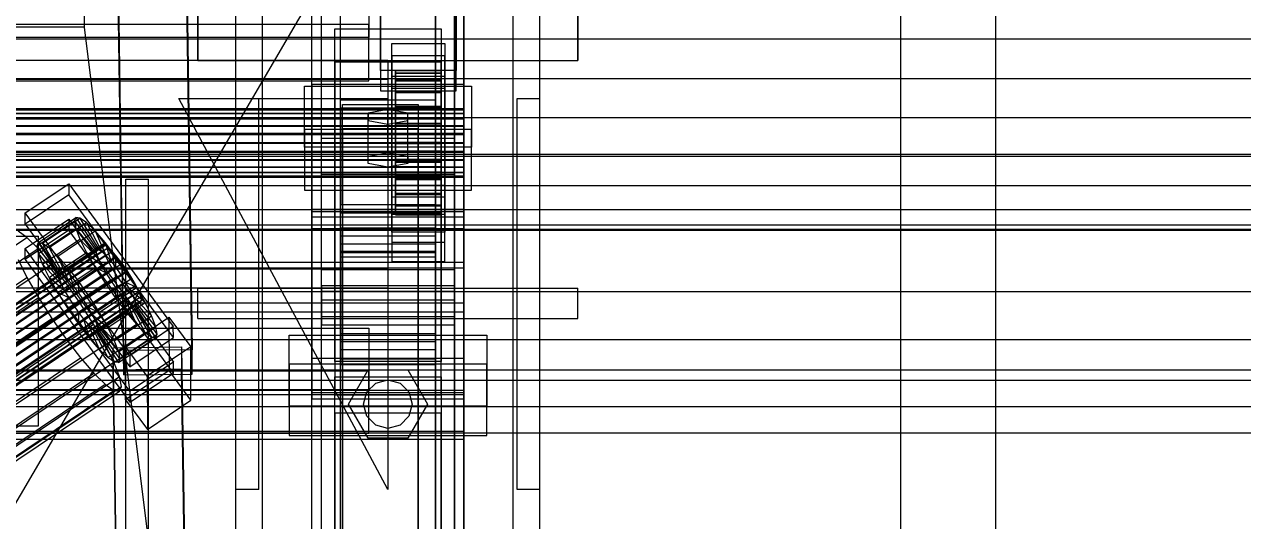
# Model space of a CAD drawing. Header units: millimetres. Extents: x -191664 to 191490, y -197311 to 10263.
# Drawn here: x 334.3 to 655, y -29629.9 to -29499.3 of the extents above; entities that cross this region are included whole.
import ezdxf

# ---------------------------------------------------------------- set-up
doc = ezdxf.new("R2010")
doc.units = ezdxf.units.MM
for name, color, linetype, lineweight in [('COTAS_USUARIO', 1, 'Continuous', 0), ('frontal_briquetadora', 7, 'Continuous', 0), ('frontal_C01', 7, 'Continuous', 0), ('frontal_C02', 7, 'Continuous', 0), ('frontal_C03', 7, 'Continuous', 0), ('frontal_dos-mix', 7, 'Continuous', 0), ('frontal_mezcladora', 7, 'Continuous', 0), ('frontal_secador', 7, 'Continuous', 0), ('frontal_tolva', 7, 'Continuous', 0)]:
    doc.layers.add(name, color=color, linetype=linetype, lineweight=lineweight)
doc.dimstyles.new('PLANTA_100', dxfattribs={"dimtxt": 250, "dimasz": 150, "dimexe": 150, "dimexo": 80, "dimgap": 100, "dimtad": 1, "dimtih": 1, "dimtoh": 1, "dimdec": 1, "dimdsep": 46, "dimcen": 0.09, "dimclrd": 1, "dimclre": 1, "dimclrt": 1, "dimadec": 0, "dimazin": 0, "dimtfac": 1, "dimtdec": 4, "dimtofl": 0, "dimtmove": 0, "dimatfit": 3, "dimfxl": 1, "dimtolj": 1, "dimtzin": 0, "dimarcsym": 0})

# ---------------------------------------------------------------- blocks, each defined once
blk = doc.blocks.new('*D116')
at = {"layer": 'COTAS_USUARIO', "color": 1, "lineweight": -2, "transparency": 16777216}
for p, q in [((1200, -29000), (1200, -28850)), ((80, -29150), (1350, -29150)), ((80, -29430), (1350, -29430)), ((1200, -29580), (1200, -29730))]:
    blk.add_line(p, q, dxfattribs=at)
at = {"layer": 'COTAS_USUARIO', "color": 1, "transparency": 16777216}
for points in [[(1175, -29000), (1225, -29000), (1200, -29150)], [(1175, -29580), (1225, -29580), (1200, -29430)]]:
    blk.add_solid(points, dxfattribs=at)
at = {"layer": 'Defpoints', "color": 0, "transparency": 16777216}
for p in [(0, -29150), (0, -29430), (1200, -29430)]:
    blk.add_point(p, dxfattribs=at)
blk = doc.blocks.new('*D117')
at = {"layer": 'COTAS_USUARIO', "color": 1, "lineweight": -2, "transparency": 16777216}
for p, q in [((1200, -29280), (1200, -29130)), ((80, -29430), (1350, -29430)), ((80, -29710), (1350, -29710)), ((1200, -29860), (1200, -30010))]:
    blk.add_line(p, q, dxfattribs=at)
at = {"layer": 'COTAS_USUARIO', "color": 1, "transparency": 16777216}
for points in [[(1175, -29280), (1225, -29280), (1200, -29430)], [(1175, -29860), (1225, -29860), (1200, -29710)]]:
    blk.add_solid(points, dxfattribs=at)
at = {"layer": 'Defpoints', "color": 0, "transparency": 16777216}
for p in [(0, -29430), (0, -29710), (1200, -29710)]:
    blk.add_point(p, dxfattribs=at)
blk = doc.blocks.new('*D118')
at = {"layer": 'COTAS_USUARIO', "color": 1, "lineweight": -2, "transparency": 16777216}
for p, q in [((1200, -29560), (1200, -29410)), ((80, -29710), (1350, -29710)), ((80, -29990), (1350, -29990)), ((1200, -30140), (1200, -30290))]:
    blk.add_line(p, q, dxfattribs=at)
at = {"layer": 'COTAS_USUARIO', "color": 1, "transparency": 16777216}
for points in [[(1175, -29560), (1225, -29560), (1200, -29710)], [(1175, -30140), (1225, -30140), (1200, -29990)]]:
    blk.add_solid(points, dxfattribs=at)
at = {"layer": 'Defpoints', "color": 0, "transparency": 16777216}
for p in [(0, -29710), (0, -29990), (1200, -29990)]:
    blk.add_point(p, dxfattribs=at)

msp = doc.modelspace()

# ---------------------------------------------------------------- linework, layer by layer
at = {"layer": 'frontal_briquetadora', "color": 43, "true_color": 0xdfaa46}
for p, q in [((290, -29555), (338, -29555)), ((338, -29605), (338, -29555)), ((290, -29605), (338, -29605))]:
    msp.add_line(p, q, dxfattribs=at)
at = {"layer": 'frontal_C01', "color": 139, "true_color": 0x354b57}
for p, q in [((410, -29515.09), (410, -29130.89)), ((450, -29130.89), (450, -29515.09)), ((410, -29552.99), (410, -29168.78)), ((450, -29552.99), (450, -29168.78)), ((360.51, -29585.17), (357.65, -29393.22)), ((375.64, -29392.98), (378.51, -29584.93)), ((360.51, -29591.57), (357.65, -29399.62)), ((378.51, -29591.33), (375.64, -29399.38)), ((410, -29785.09), (410, -29400.88)), ((450, -29400.88), (450, -29785.09)), ((417.5, -29519.1), (417.5, -29409.63)), ((442.5, -29409.63), (442.5, -29519.1)), ((417.5, -29548.98), (417.5, -29439.51)), ((442.5, -29548.98), (442.5, -29439.51)), ((410, -29832.46), (410, -29448.25)), ((450, -29832.46), (450, -29448.25)), ((408, -29531.59), (408, -29515.58)), ((408, -29515.58), (452, -29515.58)), ((408, -29526.95), (408, -29515.58)), ((450, -29515.09), (410, -29515.09)), ((410, -29515.09), (410, -29552.99)), ((410, -29899.3), (410, -29515.09)), ((450, -29552.99), (450, -29515.09)), ((450, -29515.09), (450, -29899.3)), ((452, -29515.58), (452, -29531.59)), ((452, -29515.58), (452, -29526.95)), ((417.5, -29548.98), (417.5, -29519.1)), ((417.5, -29519.1), (442.5, -29519.1)), ((442.5, -29519.1), (442.5, -29548.98)), ((442.5, -29521.36), (417.5, -29521.36)), ((417.5, -29521.36), (417.5, -29546.73)), ((417.5, -30180.3), (417.5, -29521.36)), ((418, -29526.79), (418, -29520.38)), ((418, -29520.38), (438, -29520.38)), ((418, -29660.16), (418, -29520.38)), ((438, -29520.38), (438, -29526.79)), ((438, -29520.38), (438, -29660.16)), ((442.5, -29546.73), (442.5, -29521.36)), ((442.5, -29521.36), (442.5, -30180.3)), ((452, -29526.95), (408, -29526.95)), ((408, -29526.95), (408, -29542.96)), ((438, -29526.79), (418, -29526.79)), ((418, -29526.79), (418, -29666.56)), ((438, -29666.56), (438, -29526.79)), ((452, -29542.96), (452, -29526.95)), ((452, -29531.59), (408, -29531.59)), ((408, -29531.59), (408, -29542.96)), ((412.5, -29538.84), (412.5, -29529.24)), ((412.5, -29529.24), (447.5, -29529.24)), ((412.5, -29803.97), (412.5, -29529.24)), ((447.5, -29529.24), (447.5, -29538.84)), ((447.5, -29529.24), (447.5, -29803.97)), ((452, -29542.96), (452, -29531.59)), ((447.5, -29538.84), (412.5, -29538.84)), ((412.5, -29813.58), (412.5, -29538.84)), ((447.5, -29813.58), (447.5, -29538.84)), ((408, -29542.96), (452, -29542.96)), ((417.5, -29546.73), (442.5, -29546.73)), ((417.5, -30205.67), (417.5, -29546.73)), ((442.5, -30205.67), (442.5, -29546.73)), ((442.5, -29548.98), (417.5, -29548.98)), ((410, -29552.99), (450, -29552.99)), ((410, -29937.2), (410, -29552.99)), ((450, -29937.2), (450, -29552.99)), ((-425, -29579.24), (425, -29579.24)), ((425, -29579.24), (425, -29595.51)), ((425, -29579.24), (425, -29590.61)), ((378.51, -29584.93), (360.51, -29585.17)), ((360.51, -29585.17), (360.51, -29591.57)), ((378.51, -29591.33), (378.51, -29584.93)), ((425, -29590.61), (-425, -29590.61)), ((360.51, -29591.57), (378.51, -29591.33)), ((416, -29601.65), (416, -29592.05)), ((416, -29592.05), (444, -29592.05)), ((416, -29680.34), (416, -29592.05)), ((425, -29606.88), (425, -29590.61)), ((444, -29592.05), (444, -29601.65)), ((444, -29592.05), (444, -29680.34)), ((425, -29595.51), (-425, -29595.51)), ((425, -29606.88), (425, -29595.51)), ((444, -29601.65), (416, -29601.65)), ((416, -29601.65), (416, -29689.95)), ((444, -29689.95), (444, -29601.65)), ((-425, -29606.88), (425, -29606.88))]:
    msp.add_line(p, q, dxfattribs=at)
at = {"layer": 'frontal_C01', "color": 9, "true_color": 0xbdc8cc}
for p, q in [((430, -29521.66), (424.8, -29522.62)), ((435.2, -29522.62), (430, -29521.66)), ((430, -29533.03), (430, -29521.66)), ((424.8, -29522.62), (424.8, -29524.55)), ((424.8, -29533.99), (424.8, -29522.62)), ((424.8, -29524.55), (430, -29525.51)), ((424.8, -29535.91), (424.8, -29524.55)), ((430, -29525.51), (435.2, -29524.55)), ((430, -29525.51), (430, -29536.87)), ((435.2, -29524.55), (435.2, -29522.62)), ((435.2, -29533.99), (435.2, -29522.62)), ((435.2, -29535.91), (435.2, -29524.55)), ((424.8, -29533.99), (430, -29533.03)), ((424.8, -29535.91), (424.8, -29533.99)), ((430, -29533.03), (435.2, -29533.99)), ((435.2, -29533.99), (435.2, -29535.91)), ((430, -29536.87), (424.8, -29535.91)), ((435.2, -29535.91), (430, -29536.87))]:
    msp.add_line(p, q, dxfattribs=at)
at = {"layer": 'frontal_C02', "color": 139, "true_color": 0x354b57}
for p, q in [((417.5, -29560.48), (417.5, -29028.05)), ((442.5, -29028.05), (442.5, -29560.48)), ((417.5, -29587.44), (417.5, -29055.02)), ((442.5, -29587.44), (442.5, -29055.02)), ((410, -29550.05), (410, -29199.33)), ((450, -29199.33), (450, -29550.05)), ((410, -29597.87), (410, -29247.15)), ((450, -29597.87), (450, -29247.15)), ((410, -29723.85), (410, -29373.13)), ((450, -29373.13), (450, -29723.85)), ((412.5, -29569.57), (412.5, -29387.87)), ((447.5, -29387.87), (447.5, -29569.57)), ((412.5, -29578.34), (412.5, -29396.64)), ((447.5, -29578.34), (447.5, -29396.64)), ((410, -29762.1), (410, -29411.38)), ((450, -29762.1), (450, -29411.38)), ((425, -29487.86), (425, -29502.71)), ((425, -29487.86), (425, -29499.34)), ((425, -29499.34), (-425, -29499.34)), ((425, -29514.18), (425, -29499.34)), ((425, -29502.71), (-425, -29502.71)), ((416, -29509.23), (416, -29500.46)), ((416, -29500.46), (444, -29500.46)), ((416, -29588), (416, -29500.46)), ((425, -29514.18), (425, -29502.71)), ((444, -29500.46), (444, -29509.23)), ((444, -29500.46), (444, -29588)), ((430, -29508.75), (-430, -29508.75)), ((444, -29509.23), (416, -29509.23)), ((416, -29509.23), (416, -29596.76)), ((430, -29508.75), (430, -29513.75)), ((444, -29596.76), (444, -29509.23)), ((430, -29513.75), (-430, -29513.75)), ((-425, -29514.18), (425, -29514.18)), ((430, -29513.75), (430, -29563.75)), ((334.5, -29548.9), (345.97, -29541.22)), ((345.97, -29541.22), (345.98, -29544.14)), ((345.97, -29541.22), (373.5, -29578.81)), ((345.98, -29544.14), (334.51, -29551.83)), ((373.51, -29581.74), (345.98, -29544.14)), ((334.51, -29551.83), (334.5, -29548.9)), ((362.03, -29586.5), (334.5, -29548.9)), ((334.54, -29558.26), (346.01, -29550.57)), ((346.01, -29550.57), (346.02, -29553.49)), ((346.01, -29550.57), (373.54, -29588.16)), ((450, -29550.05), (410, -29550.05)), ((410, -29550.05), (410, -29597.87)), ((410, -29900.77), (410, -29550.05)), ((450, -29597.87), (450, -29550.05)), ((450, -29550.05), (450, -29900.77)), ((334.51, -29551.83), (362.04, -29589.42)), ((346.02, -29553.49), (334.55, -29561.18)), ((373.55, -29591.09), (346.02, -29553.49)), ((334.55, -29561.18), (334.54, -29558.26)), ((362.07, -29595.85), (334.54, -29558.26)), ((442.5, -29559.1), (417.5, -29559.1)), ((417.5, -29559.1), (417.5, -29588.81)), ((417.5, -29728.12), (417.5, -29559.1)), ((417.5, -29587.44), (417.5, -29560.48)), ((417.5, -29560.48), (442.5, -29560.48)), ((442.5, -29588.81), (442.5, -29559.1)), ((442.5, -29559.1), (442.5, -29728.12)), ((442.5, -29560.48), (442.5, -29587.44)), ((-450, -29563.33), (450, -29563.33)), ((430, -29563.75), (-430, -29563.75)), ((334.55, -29561.18), (362.08, -29598.77)), ((430, -29563.75), (430, -29568.75)), ((450, -29563.33), (450, -29575.02)), ((450, -29563.33), (450, -29596.8)), ((430, -29568.75), (-430, -29568.75)), ((447.5, -29569.57), (412.5, -29569.57)), ((412.5, -29569.57), (412.5, -29578.34)), ((447.5, -29578.34), (447.5, -29569.57)), ((450, -29575.02), (-450, -29575.02)), ((360.88, -29584.05), (372.35, -29576.37)), ((372.35, -29576.37), (372.41, -29590.4)), ((372.35, -29576.37), (378.09, -29584.2)), ((390, -29576.75), (397, -29576.75)), ((390, -31975), (390, -29576.75)), ((397, -31975), (397, -29576.75)), ((397, -29576.75), (463, -29576.75)), ((450, -29608.49), (450, -29575.02)), ((463, -29576.75), (470, -29576.75)), ((463, -31975), (463, -29576.75)), ((470, -31975), (470, -29576.75)), ((373.5, -29578.81), (362.03, -29586.5)), ((373.51, -29581.74), (373.5, -29578.81)), ((412.5, -29578.34), (447.5, -29578.34)), ((362.04, -29589.42), (373.51, -29581.74)), ((404, -29599.82), (404, -29581.11)), ((404, -29581.11), (456, -29581.11)), ((404, -29588.77), (404, -29581.11)), ((456, -29581.11), (456, -29599.82)), ((456, -29581.11), (456, -29588.77)), ((357.65, -29584.42), (375.64, -29584.18)), ((357.65, -29590.27), (357.65, -29584.42)), ((360.51, -29778.19), (357.65, -29584.42)), ((360.94, -29598.08), (360.88, -29584.05)), ((366.62, -29591.88), (360.88, -29584.05)), ((378.09, -29584.2), (366.62, -29591.88)), ((375.64, -29584.18), (375.64, -29590.03)), ((375.64, -29584.18), (378.51, -29777.95)), ((378.14, -29598.23), (378.09, -29584.2)), ((362.03, -29586.5), (362.04, -29589.42)), ((373.54, -29588.16), (362.07, -29595.85)), ((373.55, -29591.09), (373.54, -29588.16)), ((456, -29588.77), (404, -29588.77)), ((404, -29588.77), (404, -29607.47)), ((444, -29588), (416, -29588)), ((416, -29588), (416, -29596.76)), ((442.5, -29587.44), (417.5, -29587.44)), ((417.5, -29588.81), (442.5, -29588.81)), ((417.5, -29757.83), (417.5, -29588.81)), ((442.5, -29757.83), (442.5, -29588.81)), ((444, -29596.76), (444, -29588)), ((456, -29607.47), (456, -29588.77)), ((375.64, -29590.03), (357.65, -29590.27)), ((360.51, -29784.04), (357.65, -29590.27)), ((372.41, -29590.4), (360.94, -29598.08)), ((362.08, -29598.77), (373.55, -29591.09)), ((366.62, -29591.88), (366.68, -29605.91)), ((378.14, -29598.23), (372.41, -29590.4)), ((378.51, -29783.79), (375.64, -29590.03)), ((362.07, -29595.85), (362.08, -29598.77)), ((450, -29596.8), (-450, -29596.8)), ((360.94, -29598.08), (366.68, -29605.91)), ((366.68, -29605.91), (378.14, -29598.23)), ((410, -29597.87), (450, -29597.87)), ((410, -29948.59), (410, -29597.87)), ((416, -29596.76), (444, -29596.76)), ((450, -29608.49), (450, -29596.8)), ((450, -29948.59), (450, -29597.87)), ((456, -29599.82), (404, -29599.82)), ((404, -29599.82), (404, -29607.47)), ((456, -29607.47), (456, -29599.82)), ((-450, -29608.49), (450, -29608.49)), ((404, -29607.47), (456, -29607.47))]:
    msp.add_line(p, q, dxfattribs=at)
at = {"layer": 'frontal_C02', "color": 251, "true_color": 0x4e626d}
for p, q in [((380, -29508.75), (380, -29466.18)), ((480, -29466.18), (480, -29508.75)), ((380, -29496.75), (380, -29508.75)), ((480, -29508.75), (480, -29496.75)), ((380, -29508.75), (480, -29508.75)), ((430, -29621.75), (375, -29518.75)), ((375, -29518.75), (430, -29518.75)), ((390, -29621.75), (390, -29518.75)), ((390, -29518.75), (396, -29518.75)), ((396, -29621.75), (396, -29518.75)), ((430, -29518.75), (430, -29621.75)), ((464, -29621.75), (464, -29518.75)), ((464, -29518.75), (470, -29518.75)), ((470, -29621.75), (470, -29518.75)), ((380, -29568.75), (480, -29568.75)), ((380, -29576.75), (380, -29568.75)), ((480, -29576.75), (480, -29568.75)), ((380, -29576.75), (480, -29576.75)), ((396, -29621.75), (390, -29621.75)), ((470, -29621.75), (464, -29621.75))]:
    msp.add_line(p, q, dxfattribs=at)
at = {"layer": 'frontal_C02', "color": 155, "true_color": 0x617580}
for p, q in [((337.64, -29557.62), (347.47, -29551.04)), ((338.01, -29556.69), (347.84, -29550.11)), ((339.09, -29556.84), (348.92, -29550.26)), ((347.84, -29550.11), (347.47, -29551.04)), ((347.47, -29551.04), (353.21, -29558.87)), ((347.47, -29551.04), (347.85, -29552.98)), ((348.92, -29550.26), (347.84, -29550.11)), ((347.84, -29550.11), (353.38, -29558.43)), ((350.65, -29551.47), (348.92, -29550.26)), ((348.92, -29550.26), (353.89, -29558.5)), ((338.02, -29559.57), (347.85, -29552.98)), ((340.82, -29558.06), (350.65, -29551.47)), ((343.07, -29560.26), (352.9, -29553.67)), ((347.85, -29552.98), (353.38, -29559.79)), ((347.85, -29552.98), (348.94, -29555.81)), ((352.9, -29553.67), (350.65, -29551.47)), ((350.65, -29551.47), (354.71, -29559.08)), ((355.53, -29556.7), (352.9, -29553.67)), ((352.9, -29553.67), (355.78, -29560.12)), ((337.64, -29557.62), (338.01, -29556.69)), ((343.55, -29565.02), (338.01, -29556.69)), ((338.01, -29556.69), (339.09, -29556.84)), ((344.06, -29565.09), (339.09, -29556.84)), ((339.09, -29556.84), (340.82, -29558.06)), ((339.11, -29562.39), (348.94, -29555.81)), ((345.7, -29563.29), (355.53, -29556.7)), ((348.94, -29555.81), (353.9, -29561.13)), ((348.94, -29555.81), (350.68, -29559.32)), ((358.34, -29560.37), (355.53, -29556.7)), ((355.53, -29556.7), (357.02, -29561.55)), ((343.38, -29565.46), (337.64, -29557.62)), ((338.02, -29559.57), (337.64, -29557.62)), ((343.55, -29566.38), (338.02, -29559.57)), ((339.11, -29562.39), (338.02, -29559.57)), ((344.88, -29565.66), (340.82, -29558.06)), ((340.82, -29558.06), (343.07, -29560.26)), ((340.85, -29565.91), (350.68, -29559.32)), ((345.95, -29566.7), (343.07, -29560.26)), ((343.07, -29560.26), (345.7, -29563.29)), ((353.21, -29558.87), (343.38, -29565.46)), ((353.38, -29558.43), (343.55, -29565.02)), ((353.38, -29559.79), (343.55, -29566.38)), ((353.89, -29558.5), (344.06, -29565.09)), ((354.71, -29559.08), (344.88, -29565.66)), ((355.78, -29560.12), (345.95, -29566.7)), ((358.34, -29560.37), (348.52, -29566.95)), ((350.68, -29559.32), (354.72, -29562.79)), ((350.68, -29559.32), (352.94, -29563.29)), ((353.21, -29558.87), (353.38, -29558.43)), ((353.38, -29559.79), (353.21, -29558.87)), ((353.38, -29558.43), (353.89, -29558.5)), ((353.9, -29561.13), (353.38, -29559.79)), ((353.89, -29558.5), (354.71, -29559.08)), ((354.71, -29559.08), (355.78, -29560.12)), ((355.78, -29560.12), (357.02, -29561.55)), ((358.36, -29563.29), (358.34, -29560.37)), ((361.17, -29564.41), (358.34, -29560.37)), ((344.07, -29567.72), (339.11, -29562.39)), ((340.85, -29565.91), (339.11, -29562.39)), ((343.11, -29569.87), (352.94, -29563.29)), ((353.9, -29561.13), (344.07, -29567.72)), ((354.72, -29562.79), (344.9, -29569.38)), ((347.19, -29568.14), (345.7, -29563.29)), ((345.7, -29563.29), (348.52, -29566.95)), ((357.02, -29561.55), (347.19, -29568.14)), ((348.53, -29569.87), (358.36, -29563.29)), ((352.94, -29563.29), (355.8, -29564.67)), ((352.94, -29563.29), (355.57, -29567.43)), ((354.72, -29562.79), (353.9, -29561.13)), ((355.8, -29564.67), (354.72, -29562.79)), ((357.02, -29561.55), (358.36, -29563.29)), ((358.36, -29563.29), (359.69, -29565.2)), ((344.9, -29569.38), (340.85, -29565.91)), ((343.11, -29569.87), (340.85, -29565.91)), ((343.55, -29565.02), (343.38, -29565.46)), ((343.38, -29565.46), (343.55, -29566.38)), ((344.06, -29565.09), (343.55, -29565.02)), ((343.55, -29566.38), (344.07, -29567.72)), ((344.88, -29565.66), (344.06, -29565.09)), ((345.95, -29566.7), (344.88, -29565.66)), ((347.19, -29568.14), (345.95, -29566.7)), ((355.8, -29564.67), (345.97, -29571.26)), ((357.04, -29566.64), (347.21, -29573.22)), ((348.52, -29566.95), (348.53, -29569.87)), ((348.52, -29566.95), (351.34, -29570.99)), ((359.69, -29565.2), (349.86, -29571.79)), ((360.94, -29567.17), (351.11, -29573.75)), ((351.34, -29570.99), (361.17, -29564.41)), ((355.57, -29567.43), (357.04, -29566.64)), ((357.04, -29566.64), (355.8, -29564.67)), ((358.38, -29568.55), (357.04, -29566.64)), ((361.17, -29564.41), (359.69, -29565.2)), ((359.69, -29565.2), (360.94, -29567.17)), ((363.8, -29568.55), (360.94, -29567.17)), ((360.94, -29567.17), (362.01, -29569.04)), ((363.8, -29568.55), (361.17, -29564.41)), ((345.97, -29571.26), (343.11, -29569.87)), ((345.74, -29574.02), (343.11, -29569.87)), ((344.07, -29567.72), (344.9, -29569.38)), ((344.9, -29569.38), (345.97, -29571.26)), ((345.74, -29574.02), (355.57, -29567.43)), ((348.53, -29569.87), (347.19, -29568.14)), ((349.86, -29571.79), (348.53, -29569.87)), ((358.38, -29568.55), (348.55, -29575.14)), ((359.71, -29570.28), (349.88, -29576.87)), ((362.01, -29569.04), (352.18, -29575.63)), ((353.97, -29575.14), (363.8, -29568.55)), ((355.57, -29567.43), (358.39, -29571.47)), ((358.39, -29571.47), (358.38, -29568.55)), ((359.71, -29570.28), (358.38, -29568.55)), ((361.21, -29575.13), (359.71, -29570.28)), ((360.96, -29571.72), (359.71, -29570.28)), ((366.06, -29572.51), (362.01, -29569.04)), ((362.01, -29569.04), (362.83, -29570.71)), ((366.06, -29572.51), (363.8, -29568.55)), ((347.21, -29573.22), (345.74, -29574.02)), ((345.97, -29571.26), (347.21, -29573.22)), ((347.21, -29573.22), (348.55, -29575.14)), ((348.56, -29578.06), (358.39, -29571.47)), ((349.86, -29571.79), (351.34, -29570.99)), ((351.11, -29573.75), (349.86, -29571.79)), ((360.96, -29571.72), (351.13, -29578.31)), ((351.34, -29570.99), (353.97, -29575.14)), ((362.03, -29572.76), (352.2, -29579.35)), ((362.83, -29570.71), (353, -29577.29)), ((362.84, -29573.34), (353.01, -29579.92)), ((363.35, -29572.05), (353.52, -29578.63)), ((363.36, -29573.41), (353.53, -29579.99)), ((363.53, -29572.97), (353.7, -29579.55)), ((356.23, -29579.1), (366.06, -29572.51)), ((358.39, -29571.47), (361.21, -29575.13)), ((363.84, -29578.17), (360.96, -29571.72)), ((362.03, -29572.76), (360.96, -29571.72)), ((366.09, -29580.37), (362.03, -29572.76)), ((362.84, -29573.34), (362.03, -29572.76)), ((367.79, -29576.03), (362.83, -29570.71)), ((362.83, -29570.71), (363.35, -29572.05)), ((367.82, -29581.58), (362.84, -29573.34)), ((363.36, -29573.41), (362.84, -29573.34)), ((368.89, -29578.86), (363.35, -29572.05)), ((363.35, -29572.05), (363.53, -29572.97)), ((363.53, -29572.97), (363.36, -29573.41)), ((368.9, -29581.73), (363.36, -29573.41)), ((369.27, -29580.8), (363.53, -29572.97)), ((367.79, -29576.03), (366.06, -29572.51)), ((348.56, -29578.06), (345.74, -29574.02)), ((348.55, -29575.14), (348.56, -29578.06)), ((348.55, -29575.14), (349.88, -29576.87)), ((352.18, -29575.63), (351.11, -29573.75)), ((351.11, -29573.75), (353.97, -29575.14)), ((351.38, -29581.72), (361.21, -29575.13)), ((353, -29577.29), (352.18, -29575.63)), ((352.18, -29575.63), (356.23, -29579.1)), ((353.97, -29575.14), (356.23, -29579.1)), ((357.96, -29582.62), (367.79, -29576.03)), ((361.21, -29575.13), (363.84, -29578.17)), ((368.89, -29578.86), (367.79, -29576.03)), ((351.38, -29581.72), (348.56, -29578.06)), ((349.88, -29576.87), (351.38, -29581.72)), ((349.88, -29576.87), (351.13, -29578.31)), ((351.13, -29578.31), (354.01, -29584.75)), ((351.13, -29578.31), (352.2, -29579.35)), ((352.2, -29579.35), (356.26, -29586.95)), ((352.2, -29579.35), (353.01, -29579.92)), ((353.52, -29578.63), (353, -29577.29)), ((353, -29577.29), (357.96, -29582.62)), ((353.01, -29579.92), (357.99, -29588.17)), ((353.01, -29579.92), (353.53, -29579.99)), ((353.7, -29579.55), (353.52, -29578.63)), ((353.52, -29578.63), (359.06, -29585.44)), ((353.53, -29579.99), (353.7, -29579.55)), ((353.53, -29579.99), (359.07, -29588.32)), ((353.7, -29579.55), (359.44, -29587.39)), ((354.01, -29584.75), (363.84, -29578.17)), ((356.23, -29579.1), (357.96, -29582.62)), ((359.06, -29585.44), (368.89, -29578.86)), ((363.84, -29578.17), (366.09, -29580.37)), ((369.27, -29580.8), (368.89, -29578.86)), ((354.01, -29584.75), (351.38, -29581.72)), ((356.26, -29586.95), (366.09, -29580.37)), ((357.96, -29582.62), (359.06, -29585.44)), ((357.99, -29588.17), (367.82, -29581.58)), ((359.07, -29588.32), (368.9, -29581.73)), ((359.44, -29587.39), (369.27, -29580.8)), ((366.09, -29580.37), (367.82, -29581.58)), ((367.82, -29581.58), (368.9, -29581.73)), ((368.9, -29581.73), (369.27, -29580.8)), ((356.26, -29586.95), (354.01, -29584.75)), ((359.06, -29585.44), (359.44, -29587.39)), ((357.99, -29588.17), (356.26, -29586.95)), ((359.07, -29588.32), (357.99, -29588.17)), ((359.44, -29587.39), (359.07, -29588.32))]:
    msp.add_line(p, q, dxfattribs=at)
at = {"layer": 'frontal_C02', "color": 252, "true_color": 0x83939a}
for p, q in [((334.94, -29555.38), (332.63, -29553.76)), ((150.63, -29678.87), (334.94, -29555.38)), ((337.95, -29558.32), (334.94, -29555.38)), ((153.64, -29681.81), (337.95, -29558.32)), ((341.46, -29562.38), (337.95, -29558.32)), ((157.15, -29685.86), (341.46, -29562.38)), ((332.66, -29561.18), (334.98, -29565.88)), ((345.23, -29567.28), (341.46, -29562.38)), ((150.67, -29689.37), (334.98, -29565.88)), ((334.98, -29565.88), (338, -29571.18)), ((345.23, -29567.28), (160.92, -29690.76)), ((349, -29572.68), (345.23, -29567.28)), ((153.69, -29694.67), (338, -29571.18)), ((164.69, -29696.16), (349, -29572.68)), ((338, -29571.18), (341.52, -29576.72)), ((352.52, -29578.22), (349, -29572.68)), ((157.21, -29700.21), (341.52, -29576.72)), ((341.52, -29576.72), (345.29, -29582.12)), ((168.21, -29701.7), (352.52, -29578.22)), ((355.54, -29583.52), (352.52, -29578.22)), ((160.98, -29705.61), (345.29, -29582.12)), ((345.29, -29582.12), (349.06, -29587.02)), ((171.23, -29707), (355.54, -29583.52)), ((357.86, -29588.22), (355.54, -29583.52)), ((164.75, -29710.5), (349.06, -29587.02)), ((173.55, -29711.7), (357.86, -29588.22)), ((349.06, -29587.02), (352.57, -29591.08)), ((359.33, -29591.99), (357.86, -29588.22)), ((168.26, -29714.56), (352.57, -29591.08)), ((175.02, -29715.48), (359.33, -29591.99)), ((352.57, -29591.08), (355.58, -29594.02)), ((359.83, -29594.59), (359.33, -29591.99)), ((171.28, -29717.5), (355.58, -29594.02)), ((173.58, -29719.12), (357.89, -29595.64)), ((175.03, -29719.32), (359.34, -29595.84)), ((175.52, -29718.08), (359.83, -29594.59)), ((355.58, -29594.02), (357.89, -29595.64)), ((357.89, -29595.64), (359.34, -29595.84)), ((359.34, -29595.84), (359.83, -29594.59))]:
    msp.add_line(p, q, dxfattribs=at)
at = {"layer": 'frontal_C02', "color": 9, "true_color": 0xbac6cb}
for p, q in [((141.22, -29700.57), (355.02, -29557.33)), ((141.73, -29700.64), (355.53, -29557.4)), ((355.02, -29557.33), (354.84, -29557.77)), ((355.53, -29557.4), (355.02, -29557.33)), ((356.35, -29557.98), (355.53, -29557.4)), ((141.04, -29701.01), (354.84, -29557.77)), ((141.22, -29701.94), (355.02, -29558.69)), ((141.74, -29703.27), (355.54, -29560.03)), ((142.55, -29701.22), (356.35, -29557.98)), ((143.62, -29702.26), (357.42, -29559.02)), ((144.86, -29703.7), (358.66, -29560.46)), ((354.84, -29557.77), (355.02, -29558.69)), ((355.02, -29558.69), (355.54, -29560.03)), ((355.54, -29560.03), (356.36, -29561.7)), ((357.42, -29559.02), (356.35, -29557.98)), ((358.66, -29560.46), (357.42, -29559.02)), ((360, -29562.19), (358.66, -29560.46)), ((142.56, -29704.94), (356.36, -29561.7)), ((143.64, -29706.82), (357.43, -29563.58)), ((360, -29562.19), (146.2, -29705.43)), ((356.36, -29561.7), (357.43, -29563.58)), ((357.43, -29563.58), (358.68, -29565.54)), ((361.33, -29564.11), (360, -29562.19)), ((144.88, -29708.78), (358.68, -29565.54)), ((147.53, -29707.35), (361.33, -29564.11)), ((148.78, -29709.31), (362.58, -29566.07)), ((358.68, -29565.54), (360.02, -29567.45)), ((362.58, -29566.07), (361.33, -29564.11)), ((363.65, -29567.95), (362.58, -29566.07)), ((146.22, -29710.69), (360.02, -29567.45)), ((147.55, -29712.43), (361.35, -29569.19)), ((149.85, -29711.19), (363.65, -29567.95)), ((150.67, -29712.85), (364.47, -29569.61)), ((360.02, -29567.45), (361.35, -29569.19)), ((361.35, -29569.19), (362.6, -29570.62)), ((364.47, -29569.61), (363.65, -29567.95)), ((364.99, -29570.95), (364.47, -29569.61)), ((148.8, -29713.87), (362.6, -29570.62)), ((149.86, -29714.91), (363.66, -29571.67)), ((150.68, -29715.48), (364.48, -29572.24)), ((151.19, -29714.19), (364.99, -29570.95)), ((151.2, -29715.55), (364.99, -29572.31)), ((151.37, -29715.11), (365.17, -29571.87)), ((362.6, -29570.62), (363.66, -29571.67)), ((363.66, -29571.67), (364.48, -29572.24)), ((364.48, -29572.24), (364.99, -29572.31)), ((365.17, -29571.87), (364.99, -29570.95)), ((364.99, -29572.31), (365.17, -29571.87))]:
    msp.add_line(p, q, dxfattribs=at)
at = {"layer": 'frontal_C02', "color": 9, "true_color": 0xaebcc4}
for p, q in [((419.6, -29599.25), (424.8, -29590.24)), ((424.8, -29590.24), (435.2, -29590.24)), ((426.8, -29593.7), (430, -29592.85)), ((430, -29592.85), (433.2, -29593.7)), ((435.2, -29590.24), (440.4, -29599.25)), ((423.6, -29599.25), (424.46, -29596.05)), ((424.46, -29596.05), (426.8, -29593.7)), ((433.2, -29593.7), (435.54, -29596.05)), ((435.54, -29596.05), (436.4, -29599.25)), ((424.8, -29608.25), (419.6, -29599.25)), ((424.46, -29602.45), (423.6, -29599.25)), ((440.4, -29599.25), (435.2, -29608.25)), ((436.4, -29599.25), (435.54, -29602.45)), ((426.8, -29604.79), (424.46, -29602.45)), ((435.54, -29602.45), (433.2, -29604.79)), ((430, -29605.65), (426.8, -29604.79)), ((433.2, -29604.79), (430, -29605.65)), ((435.2, -29608.25), (424.8, -29608.25))]:
    msp.add_line(p, q, dxfattribs=at)
at = {"layer": 'frontal_C03', "color": 139, "true_color": 0x354b57}
for p, q in [((417.5, -29559.32), (417.5, -28908.71)), ((442.5, -28908.71), (442.5, -29559.32)), ((417.5, -29584.92), (417.5, -28934.31)), ((442.5, -29584.92), (442.5, -28934.31)), ((390, -31975), (390, -29153.29)), ((397, -31975), (397, -29153.29)), ((463, -31975), (463, -29153.29)), ((470, -31975), (470, -29153.29)), ((410, -29548.04), (410, -29224.87)), ((410, -29548.59), (410, -29225.42)), ((450, -29224.87), (450, -29548.04)), ((450, -29225.42), (450, -29548.59)), ((412.5, -29568.08), (412.5, -29240.64)), ((447.5, -29240.64), (447.5, -29568.08)), ((412.5, -29576.16), (412.5, -29248.72)), ((447.5, -29576.16), (447.5, -29248.72)), ((410, -29587.11), (410, -29263.94)), ((450, -29587.11), (450, -29263.94)), ((410, -29596.2), (410, -29273.03)), ((450, -29596.2), (450, -29273.03)), ((390, -31975), (390, -29352.58)), ((397, -31975), (397, -29352.58)), ((463, -31975), (463, -29352.58)), ((470, -31975), (470, -29352.58)), ((428, -29511.4), (428, -29451.3)), ((448, -29451.3), (448, -29511.4)), ((428, -29456.69), (428, -29516.78)), ((448, -29516.78), (448, -29456.69)), ((431, -29507.54), (431, -29504.31)), ((431, -29504.31), (445, -29504.31)), ((431, -29544.76), (431, -29504.31)), ((445, -29504.31), (445, -29507.54)), ((445, -29504.31), (445, -29544.76)), ((445, -29507.54), (431, -29507.54)), ((431, -29507.54), (431, -29547.99)), ((445, -29547.99), (445, -29507.54)), ((448, -29511.4), (428, -29511.4)), ((428, -29511.4), (428, -29516.78)), ((448, -29516.78), (448, -29511.4)), ((431, -29516.16), (431, -29512.93)), ((431, -29512.93), (445, -29512.93)), ((431, -29553.38), (431, -29512.93)), ((445, -29512.93), (445, -29516.16)), ((445, -29512.93), (445, -29553.38)), ((428, -29516.78), (448, -29516.78)), ((445, -29516.16), (431, -29516.16)), ((431, -29516.16), (431, -29556.61)), ((445, -29556.61), (445, -29516.16)), ((431, -29553.99), (431, -29541.6)), ((431, -29541.6), (445, -29541.6)), ((431, -29549.31), (431, -29541.6)), ((445, -29544.76), (431, -29544.76)), ((431, -29544.76), (431, -29547.99)), ((445, -29541.6), (445, -29553.99)), ((445, -29541.6), (445, -29549.31)), ((445, -29547.99), (445, -29544.76)), ((431, -29547.99), (445, -29547.99)), ((450, -29548.04), (410, -29548.04)), ((410, -29548.04), (410, -29596.2)), ((410, -29871.22), (410, -29548.04)), ((450, -29548.59), (410, -29548.59)), ((410, -29548.59), (410, -29587.11)), ((410, -29871.76), (410, -29548.59)), ((445, -29549.31), (431, -29549.31)), ((431, -29549.31), (431, -29561.69)), ((445, -29561.69), (445, -29549.31)), ((450, -29596.2), (450, -29548.04)), ((450, -29548.04), (450, -29871.22)), ((450, -29587.11), (450, -29548.59)), ((450, -29548.59), (450, -29871.76)), ((417.5, -29582.85), (417.5, -29552.85)), ((417.5, -29552.85), (442.5, -29552.85)), ((417.5, -29552.85), (417.5, -29557.12)), ((445, -29553.38), (431, -29553.38)), ((431, -29553.38), (431, -29556.61)), ((445, -29553.99), (431, -29553.99)), ((431, -29553.99), (431, -29561.69)), ((442.5, -29552.85), (442.5, -29582.85)), ((442.5, -29557.12), (442.5, -29552.85)), ((445, -29556.61), (445, -29553.38)), ((445, -29561.69), (445, -29553.99)), ((442.5, -29555.06), (417.5, -29555.06)), ((417.5, -29555.06), (417.5, -29580.65)), ((417.5, -30205.66), (417.5, -29555.06)), ((442.5, -29557.12), (417.5, -29557.12)), ((417.5, -29557.12), (417.5, -29587.12)), ((431, -29556.61), (445, -29556.61)), ((442.5, -29580.65), (442.5, -29555.06)), ((442.5, -29555.06), (442.5, -30205.66)), ((442.5, -29587.12), (442.5, -29557.12)), ((417.5, -29584.92), (417.5, -29559.32)), ((417.5, -29559.32), (442.5, -29559.32)), ((442.5, -29559.32), (442.5, -29584.92)), ((-450, -29561.92), (450, -29561.92)), ((412.5, -29571.89), (412.5, -29563.81)), ((412.5, -29563.81), (447.5, -29563.81)), ((412.5, -29891.25), (412.5, -29563.81)), ((431, -29561.69), (445, -29561.69)), ((447.5, -29563.81), (447.5, -29571.89)), ((447.5, -29563.81), (447.5, -29891.25)), ((450, -29561.92), (450, -29572.69)), ((450, -29561.92), (450, -29595.63)), ((447.5, -29568.08), (412.5, -29568.08)), ((412.5, -29568.08), (412.5, -29576.16)), ((447.5, -29576.16), (447.5, -29568.08)), ((450, -29572.69), (-450, -29572.69)), ((447.5, -29571.89), (412.5, -29571.89)), ((412.5, -29899.33), (412.5, -29571.89)), ((447.5, -29899.33), (447.5, -29571.89)), ((450, -29606.4), (450, -29572.69)), ((412.5, -29576.16), (447.5, -29576.16)), ((417.5, -29580.65), (442.5, -29580.65)), ((417.5, -30231.26), (417.5, -29580.65)), ((442.5, -29582.85), (417.5, -29582.85)), ((417.5, -29582.85), (417.5, -29587.12)), ((442.5, -30231.26), (442.5, -29580.65)), ((442.5, -29582.85), (442.5, -29587.12)), ((442.5, -29584.92), (417.5, -29584.92)), ((410, -29587.11), (450, -29587.11)), ((410, -29910.29), (410, -29587.11)), ((417.5, -29587.12), (442.5, -29587.12)), ((450, -29910.29), (450, -29587.11)), ((450, -29595.63), (-450, -29595.63)), ((450, -29606.4), (450, -29595.63)), ((410, -29596.2), (450, -29596.2)), ((410, -29919.37), (410, -29596.2)), ((450, -29919.37), (450, -29596.2)), ((-450, -29606.4), (450, -29606.4))]:
    msp.add_line(p, q, dxfattribs=at)
at = {"layer": 'frontal_C03', "color": 155, "true_color": 0x617580}
for p, q in [((432, -29521.46), (432, -29511.46)), ((432, -29511.46), (432, -29512.06)), ((432, -29511.46), (444, -29511.46)), ((432, -29512.16), (432, -29511.46)), ((432, -29521.74), (432, -29512.06)), ((432, -29512.06), (432, -29513.9)), ((432, -29512.06), (444, -29512.06)), ((432, -29521.79), (432, -29512.16)), ((432, -29512.16), (444, -29512.16)), ((432, -29514.11), (432, -29512.16)), ((444, -29512.06), (444, -29511.46)), ((444, -29511.46), (444, -29521.46)), ((444, -29511.46), (444, -29512.16)), ((444, -29513.9), (444, -29512.06)), ((444, -29512.06), (444, -29521.74)), ((444, -29512.16), (444, -29521.79)), ((444, -29512.16), (444, -29514.11)), ((432, -29522.62), (432, -29513.9)), ((432, -29513.9), (432, -29516.88)), ((432, -29513.9), (444, -29513.9)), ((432, -29522.72), (432, -29514.11)), ((432, -29514.11), (444, -29514.11)), ((432, -29517.17), (432, -29514.11)), ((444, -29516.88), (444, -29513.9)), ((444, -29513.9), (444, -29522.62)), ((444, -29514.11), (444, -29522.72)), ((444, -29514.11), (444, -29517.17)), ((432, -29524.03), (432, -29516.88)), ((432, -29516.88), (432, -29520.78)), ((432, -29516.88), (444, -29516.88)), ((432, -29524.17), (432, -29517.17)), ((432, -29517.17), (444, -29517.17)), ((432, -29521.14), (432, -29517.17)), ((444, -29520.78), (444, -29516.88)), ((444, -29516.88), (444, -29524.03)), ((444, -29517.17), (444, -29524.17)), ((444, -29517.17), (444, -29521.14)), ((432, -29525.88), (432, -29520.78)), ((432, -29520.78), (432, -29525.34)), ((432, -29520.78), (444, -29520.78)), ((432, -29526.05), (432, -29521.14)), ((432, -29521.14), (444, -29521.14)), ((432, -29525.74), (432, -29521.14)), ((432, -29521.74), (432, -29521.46)), ((444, -29521.46), (432, -29521.46)), ((432, -29521.46), (432, -29521.79)), ((432, -29522.62), (432, -29521.74)), ((444, -29521.74), (432, -29521.74)), ((444, -29521.79), (432, -29521.79)), ((432, -29521.79), (432, -29522.72)), ((444, -29525.34), (444, -29520.78)), ((444, -29520.78), (444, -29525.88)), ((444, -29521.14), (444, -29526.05)), ((444, -29521.14), (444, -29525.74)), ((444, -29521.46), (444, -29521.74)), ((444, -29521.79), (444, -29521.46)), ((444, -29521.74), (444, -29522.62)), ((444, -29522.72), (444, -29521.79)), ((432, -29524.03), (432, -29522.62)), ((444, -29522.62), (432, -29522.62)), ((444, -29522.72), (432, -29522.72)), ((432, -29522.72), (432, -29524.17)), ((432, -29525.88), (432, -29524.03)), ((444, -29524.03), (432, -29524.03)), ((444, -29524.17), (432, -29524.17)), ((432, -29524.17), (432, -29526.05)), ((432, -29525.34), (432, -29528.04)), ((444, -29525.34), (432, -29525.34)), ((432, -29525.34), (432, -29530.25)), ((444, -29522.62), (444, -29524.03)), ((444, -29524.17), (444, -29522.72)), ((444, -29524.03), (444, -29525.88)), ((444, -29526.05), (444, -29524.17)), ((444, -29528.04), (444, -29525.34)), ((444, -29530.25), (444, -29525.34)), ((432, -29528.23), (432, -29525.74)), ((432, -29525.74), (444, -29525.74)), ((432, -29530.67), (432, -29525.74)), ((432, -29528.04), (432, -29525.88)), ((444, -29525.88), (432, -29525.88)), ((444, -29526.05), (432, -29526.05)), ((432, -29526.05), (432, -29528.23)), ((432, -29528.04), (444, -29528.04)), ((432, -29530.36), (432, -29528.04)), ((444, -29528.23), (432, -29528.23)), ((432, -29528.23), (432, -29530.56)), ((444, -29525.74), (444, -29528.23)), ((444, -29525.74), (444, -29530.67)), ((444, -29525.88), (444, -29528.04)), ((444, -29528.23), (444, -29526.05)), ((444, -29528.04), (444, -29530.36)), ((444, -29530.56), (444, -29528.23)), ((432, -29530.36), (432, -29530.25)), ((432, -29530.25), (432, -29535.18)), ((432, -29530.25), (444, -29530.25)), ((432, -29532.69), (432, -29530.36)), ((444, -29530.36), (432, -29530.36)), ((432, -29530.56), (432, -29530.67)), ((444, -29530.56), (432, -29530.56)), ((432, -29530.56), (432, -29532.88)), ((432, -29530.67), (444, -29530.67)), ((432, -29535.58), (432, -29530.67)), ((444, -29535.18), (444, -29530.25)), ((444, -29530.25), (444, -29530.36)), ((444, -29530.36), (444, -29532.69)), ((444, -29530.67), (444, -29530.56)), ((444, -29532.88), (444, -29530.56)), ((444, -29530.67), (444, -29535.58)), ((432, -29534.88), (432, -29532.69)), ((432, -29532.69), (432, -29535.18)), ((444, -29532.69), (432, -29532.69)), ((432, -29532.88), (432, -29535.58)), ((444, -29532.88), (432, -29532.88)), ((432, -29532.88), (432, -29535.04)), ((432, -29536.75), (432, -29534.88)), ((432, -29534.88), (432, -29539.78)), ((444, -29534.88), (432, -29534.88)), ((432, -29535.04), (432, -29540.14)), ((444, -29535.04), (432, -29535.04)), ((432, -29535.04), (432, -29536.89)), ((444, -29535.18), (444, -29532.69)), ((444, -29532.69), (444, -29534.88)), ((444, -29535.58), (444, -29532.88)), ((444, -29535.04), (444, -29532.88)), ((444, -29539.78), (444, -29534.88)), ((444, -29534.88), (444, -29536.75)), ((444, -29540.14), (444, -29535.04)), ((444, -29536.89), (444, -29535.04)), ((432, -29535.18), (432, -29539.78)), ((432, -29535.18), (444, -29535.18)), ((432, -29535.58), (444, -29535.58)), ((432, -29540.14), (432, -29535.58)), ((432, -29538.21), (432, -29536.75)), ((432, -29536.75), (432, -29543.75)), ((444, -29536.75), (432, -29536.75)), ((432, -29536.89), (432, -29544.04)), ((444, -29536.89), (432, -29536.89)), ((432, -29536.89), (432, -29538.3)), ((432, -29539.13), (432, -29538.21)), ((432, -29538.21), (432, -29546.81)), ((444, -29538.21), (432, -29538.21)), ((432, -29538.3), (432, -29547.02)), ((444, -29538.3), (432, -29538.3)), ((432, -29538.3), (432, -29539.18)), ((444, -29539.78), (444, -29535.18)), ((444, -29535.58), (444, -29540.14)), ((444, -29543.75), (444, -29536.75)), ((444, -29536.75), (444, -29538.21)), ((444, -29544.04), (444, -29536.89)), ((444, -29538.3), (444, -29536.89)), ((444, -29546.81), (444, -29538.21)), ((444, -29538.21), (444, -29539.13)), ((444, -29547.02), (444, -29538.3)), ((444, -29539.18), (444, -29538.3)), ((432, -29539.46), (432, -29539.13)), ((432, -29539.13), (432, -29548.76)), ((444, -29539.13), (432, -29539.13)), ((432, -29539.18), (432, -29548.87)), ((444, -29539.18), (432, -29539.18)), ((432, -29539.18), (432, -29539.46)), ((432, -29539.46), (432, -29549.46)), ((444, -29539.46), (432, -29539.46)), ((432, -29539.78), (432, -29543.75)), ((432, -29539.78), (444, -29539.78)), ((432, -29540.14), (444, -29540.14)), ((432, -29544.04), (432, -29540.14)), ((444, -29548.76), (444, -29539.13)), ((444, -29539.13), (444, -29539.46)), ((444, -29548.87), (444, -29539.18)), ((444, -29539.46), (444, -29539.18)), ((444, -29549.46), (444, -29539.46)), ((444, -29543.75), (444, -29539.78)), ((444, -29540.14), (444, -29544.04)), ((432, -29543.75), (432, -29546.81)), ((432, -29543.75), (444, -29543.75)), ((432, -29544.04), (444, -29544.04)), ((432, -29547.02), (432, -29544.04)), ((444, -29546.81), (444, -29543.75)), ((444, -29544.04), (444, -29547.02)), ((432, -29546.81), (432, -29548.76)), ((432, -29546.81), (444, -29546.81)), ((432, -29547.02), (444, -29547.02)), ((432, -29548.87), (432, -29547.02)), ((444, -29548.76), (444, -29546.81)), ((444, -29547.02), (444, -29548.87)), ((432, -29548.76), (432, -29549.46)), ((432, -29548.76), (444, -29548.76)), ((432, -29548.87), (444, -29548.87)), ((432, -29549.46), (432, -29548.87)), ((432, -29549.46), (444, -29549.46)), ((444, -29549.46), (444, -29548.76)), ((444, -29548.87), (444, -29549.46))]:
    msp.add_line(p, q, dxfattribs=at)
at = {"layer": 'frontal_C03', "color": 9, "true_color": 0xbac6cb}
for p, q in [((-450, -29521.46), (450, -29521.46)), ((-450, -29521.74), (450, -29521.74)), ((-450, -29521.79), (450, -29521.79)), ((450, -29521.74), (450, -29521.46)), ((450, -29521.46), (450, -29521.79)), ((450, -29522.62), (450, -29521.74)), ((450, -29521.79), (450, -29522.72)), ((-450, -29522.62), (450, -29522.62)), ((-450, -29522.72), (450, -29522.72)), ((-450, -29524.03), (450, -29524.03)), ((-450, -29524.17), (450, -29524.17)), ((450, -29524.03), (450, -29522.62)), ((450, -29522.72), (450, -29524.17)), ((450, -29525.88), (450, -29524.03)), ((450, -29524.17), (450, -29526.05)), ((-450, -29525.88), (450, -29525.88)), ((-450, -29526.05), (450, -29526.05)), ((450, -29528.04), (-450, -29528.04)), ((-450, -29528.23), (450, -29528.23)), ((450, -29528.04), (450, -29525.88)), ((450, -29526.05), (450, -29528.23)), ((450, -29530.36), (450, -29528.04)), ((450, -29528.23), (450, -29530.56)), ((-450, -29530.36), (450, -29530.36)), ((-450, -29530.56), (450, -29530.56)), ((450, -29532.69), (450, -29530.36)), ((450, -29530.56), (450, -29532.88)), ((-450, -29532.69), (450, -29532.69)), ((-450, -29532.88), (450, -29532.88)), ((-450, -29534.88), (450, -29534.88)), ((-450, -29535.04), (450, -29535.04)), ((450, -29534.88), (450, -29532.69)), ((450, -29532.88), (450, -29535.04)), ((450, -29536.75), (450, -29534.88)), ((450, -29535.04), (450, -29536.89)), ((-450, -29536.75), (450, -29536.75)), ((-450, -29536.89), (450, -29536.89)), ((-450, -29538.21), (450, -29538.21)), ((-450, -29538.3), (450, -29538.3)), ((450, -29538.21), (450, -29536.75)), ((450, -29536.89), (450, -29538.3)), ((450, -29539.13), (450, -29538.21)), ((450, -29538.3), (450, -29539.18)), ((-450, -29539.13), (450, -29539.13)), ((-450, -29539.18), (450, -29539.18)), ((-450, -29539.46), (450, -29539.46)), ((450, -29539.46), (450, -29539.13)), ((450, -29539.18), (450, -29539.46))]:
    msp.add_line(p, q, dxfattribs=at)
at = {"layer": 'frontal_dos-mix', "color": 8, "true_color": 0x71848d}
for p, q in [((350, -29385), (350, -29500)), ((350, -29500), (150, -29500)), ((350, -29500), (375, -29700))]:
    msp.add_line(p, q, dxfattribs=at)
at = {"layer": 'frontal_dos-mix', "color": 9, "true_color": 0xb9c5c9}
for p, q in [((361, -29540), (367, -29540)), ((361, -29660), (361, -29540)), ((367, -29660), (367, -29540))]:
    msp.add_line(p, q, dxfattribs=at)
at = {"layer": 'frontal_mezcladora', "color": 253, "true_color": 0xa5a6aa}
msp.add_line((300, -29680), (575, -29210), dxfattribs=at)
at = {"layer": 'frontal_mezcladora', "color": 251, "true_color": 0x64686b}
for p, q in [((565, -29730), (565, -29230)), ((590, -29730), (590, -29230))]:
    msp.add_line(p, q, dxfattribs=at)
at = {"layer": 'frontal_secador', "color": 253, "true_color": 0xa4b0b5}
for p, q in [((1360, -29503.15), (-1360, -29503.15)), ((-1360, -29513.5), (1360, -29513.5)), ((-1250, -29513.5), (1250, -29513.5)), ((1360, -29523.85), (-1360, -29523.85)), ((1360, -29533.5), (-1360, -29533.5)), ((1250, -29534.08), (-1250, -29534.08)), ((1360, -29541.78), (-1360, -29541.78)), ((1360, -29548.14), (-1360, -29548.14)), ((1360, -29552.14), (-1360, -29552.14)), ((1360, -29553.5), (-1360, -29553.5)), ((1250, -29553.25), (-1250, -29553.25)), ((1250, -29569.71), (-1250, -29569.71)), ((1250, -29582.35), (-1250, -29582.35)), ((1250, -29590.29), (-1250, -29590.29)), ((1250, -29593), (-1250, -29593))]:
    msp.add_line(p, q, dxfattribs=at)
at = {"layer": 'frontal_tolva', "color": 252, "true_color": 0x818b94}
for p, q in [((1725, -29600), (-1725, -29600)), ((1725, -29606.85), (-1725, -29606.85))]:
    msp.add_line(p, q, dxfattribs=at)

# ---------------------------------------------------------------- dimensions: what is measured, and where the dimension line sits
at = {"layer": 'COTAS_USUARIO'}
for p1, p2, picture, middle in [((0, -29150), (0, -29430), '*D116', (1200, -29290)), ((0, -29430), (0, -29710), '*D117', (1200, -29570)), ((0, -29710), (0, -29990), '*D118', (1200, -29850))]:
    dim = msp.add_aligned_dim(p1=p1, p2=p2, distance=1200, dimstyle='PLANTA_100', dxfattribs=at)
    dim.commit()
    dim.dimension.update_dxf_attribs({"geometry": picture, "text_midpoint": middle})

doc.saveas('drawing.dxf')
